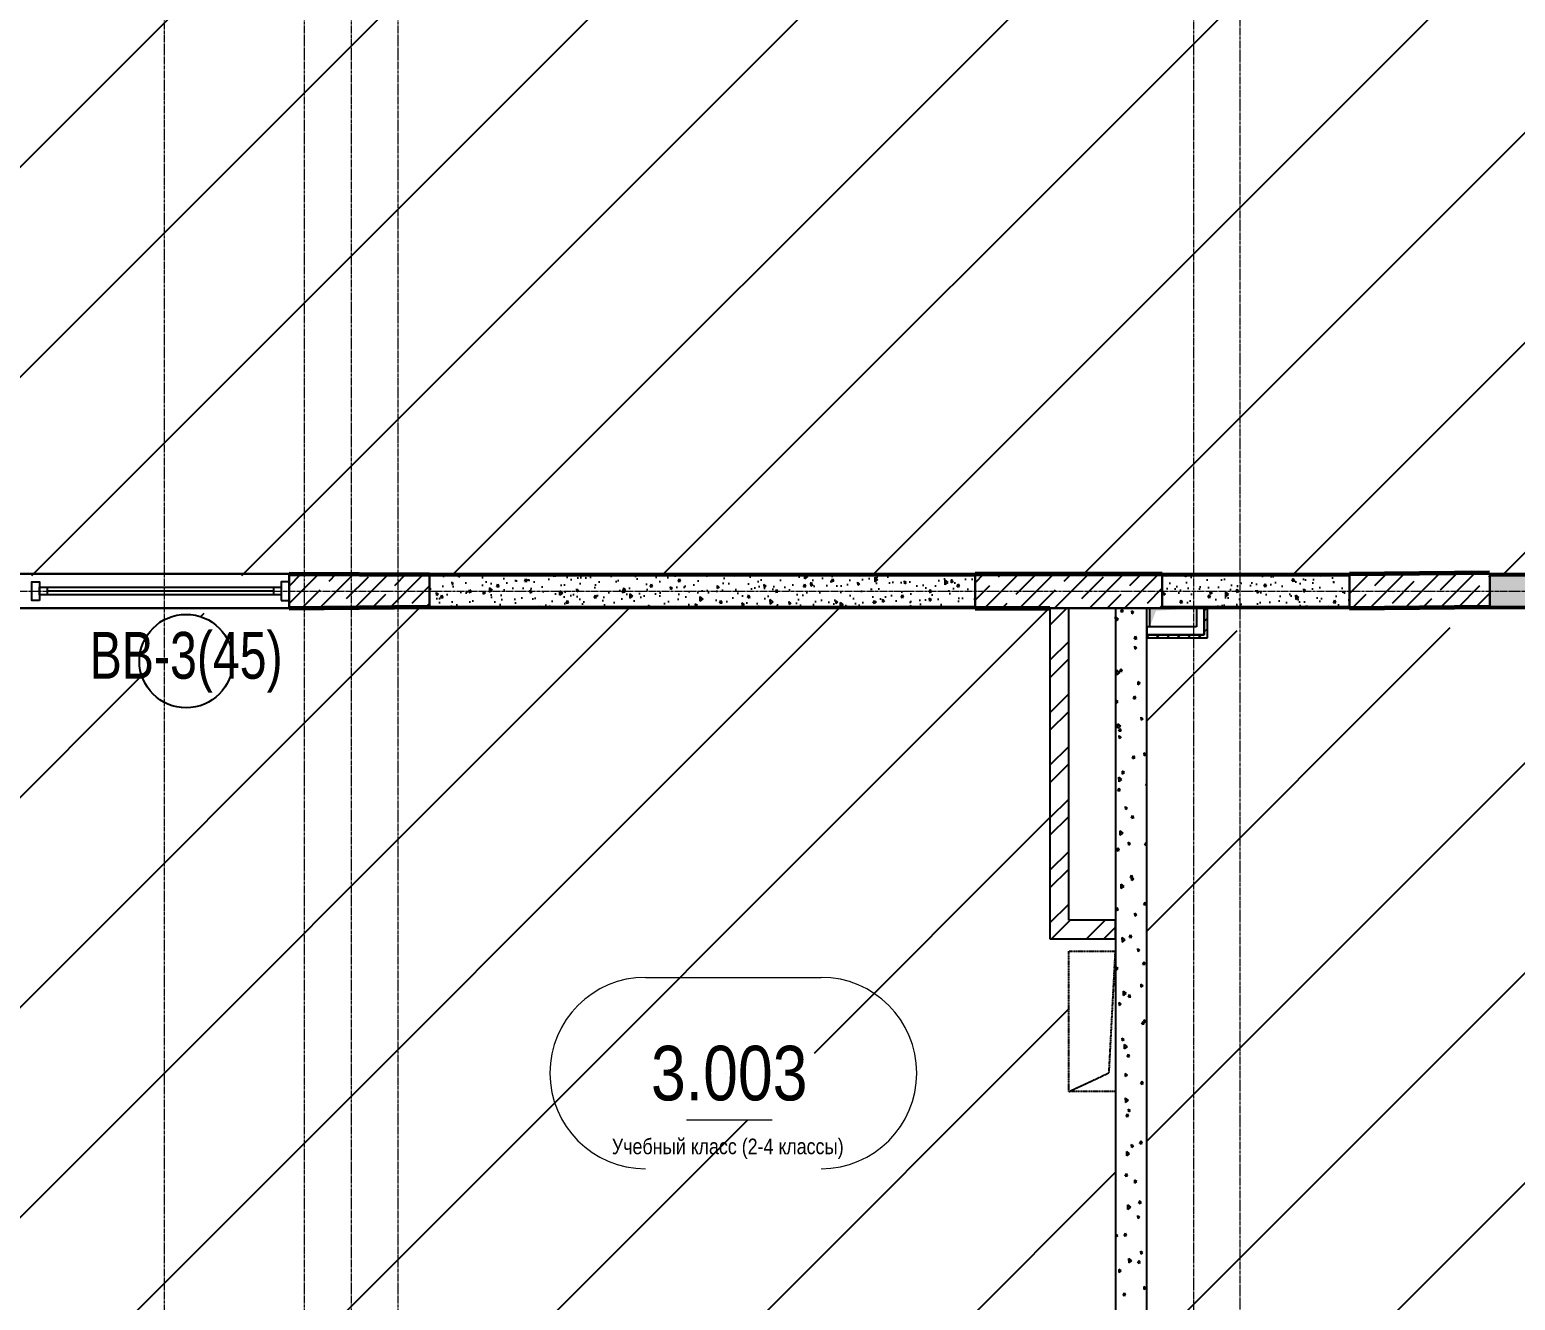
# Model space of a CAD drawing. Header units: millimetres. Extents: x 538266 to 1167394, y 114608 to 637157.
# Drawn here: x 1056971 to 1066497, y 513521 to 521669 of the extents above; entities that cross this region are included whole.
import ezdxf
from ezdxf.enums import TextEntityAlignment as Align

# ---------------------------------------------------------------- set-up
doc = ezdxf.new("R2010")
doc.units = ezdxf.units.MM
for name, pattern in [('CENTER2', [28.575, 19.05, -3.175, 3.175, -3.175]), ('HIDDEN', [9.525, 6.35, -3.175]), ('HIDDEN2', [4.7625, 3.175, -1.5875])]:
    doc.linetypes.add(name, pattern=pattern)
doc.layers.get('Defpoints').update_dxf_attribs({"color": 140})
for name, color, linetype, lineweight in [('0) шт стен 3 эт', 150, 'Continuous', 60), ('АР_Area', 5, 'Continuous', 5), ('АР_Витраж', 4, 'Continuous', 13), ('АР_Витраж марка', 140, 'Continuous', 9), ('АР_Колонны', 70, 'Continuous', 30), ('АР_Стены ГКЛ', 1, 'Continuous', 15), ('АР_Стены ЖБ', 7, 'Continuous', 35), ('АР_Стены кирпич', 32, 'Continuous', 20), ('АР_Стены ПЕНОблок', 52, 'Continuous', 20), ('АР_Тонкая', 254, 'Continuous', 5), ('АР_Штриховка', 8, 'Continuous', 0)]:
    doc.layers.add(name, color=color, linetype=linetype, lineweight=lineweight)
doc.layers.add('РД_Витраж_вн', color=7, linetype='Continuous', true_color=0x148aff)
doc.layers.add('РД_Оси_100', color=7, linetype='Continuous', lineweight=0, true_color=0x525252)
doc.layers.add('РД_проем_инж перемыч_фахверк', color=7, linetype='Continuous', lineweight=18, true_color=0xff1f1f)
doc.layers.add('РД_Проем', color=230, linetype='Continuous', lineweight=0, plot=False)
doc.layers.add('ФВ-5', color=7, linetype='Continuous')
doc.styles.add('Arial_09', font='ARIALN.TTF', dxfattribs={"width": 0.9})
doc.styles.add('style1', font='ARIALN.TTF')

# ---------------------------------------------------------------- blocks, each defined once
blk = doc.blocks.new('СОШ_2200_АР_ОСИ_М100_28.05.24')
at = {"layer": 'РД_Оси_100', "color": 251, "linetype": 'CENTER2', "true_color": 0x636466}
blk.add_line((-5954.958, 21300), (29555, 21300), dxfattribs=at)
for points in [[(11400, 139938.679), (11400, -6155)], [(12000.12, -6155), (12300, -5755), (12300, 139538.679), (12000, 139938.679)], [(12600, -6155), (12600, 139938.679)], [(13200, -6155), (12900, -5755), (12900, 139538.679), (13220.167, 139939.357)], [(17850, 139938.679), (18000, 139538.679), (18000, -6194.092)], [(18300, -6196.31), (18300, 139538.679), (18450, 139938.679)]]:
    blk.add_lwpolyline(points, dxfattribs=at)
blk = doc.blocks.new('MOK-МаркаПом_овал_ареал')
for p, q in [((-5.365, 6.138), (5.888, 6.138)), ((-2.75, -3), (2.75, -3))]:
    blk.add_line(p, q)
for centre, radius, start, end in [((-5.365, 0), 6.138, 90, 270), ((5.888, 0), 6.138, 270, 90), ((-7.411, 0), 7.161, 0, 0.00095)]:
    blk.add_arc(centre, radius, start, end)
at = {"color": 0, "style": 'style1'}
blk.add_attdef('АР-ПОМЕЩЕНИЕ:НОМЕР', text='', height=3, dxfattribs=at).set_placement((0.261, 0), align=Align.MIDDLE)
at = {"layer": 'Defpoints', "color": 2, "style": 'style1'}
blk.add_attdef('АР-ПОМЕЩЕНИЕ:НАИМЕНОВАНИЕ', text='', height=1, dxfattribs=at).set_placement((-0.094, -4.814), align=Align.MIDDLE)
blk = doc.blocks.new('МаркаВитража1')
at = {"layer": 'Defpoints'}
blk.add_circle((0, 0), 3, dxfattribs=at)
at = {"color": 0, "linetype": 'ByBlock', "lineweight": -2, "style": 'Arial_09', "width": 0.9}
blk.add_attdef('АР-ОКНО:НАИМЕНОВАНИЕ', text='', height=3, dxfattribs=at).set_placement((0, 0), align=Align.MIDDLE)
blk = doc.blocks.new('3_этаж1')
at = {"layer": 'АР_Стены ГКЛ', "linetype": 'Continuous', "lineweight": 25, "true_color": 0x000000}
h = blk.add_hatch(dxfattribs=at)
h.set_pattern_fill('ANSI31', color=18, scale=15, angle=-360, style=0)
h.set_pattern_definition([(45, (480135.397, 374055.493), (-33.6759605, 33.6759605), [])])
h.paths.add_polyline_path([(702473.2, 517968.7), (702453.2, 517968.7), (702453.2, 517788.7), (702473.2, 517768.7)], flags=0)
h = blk.add_hatch(dxfattribs=at)
h.set_pattern_fill('ANSI31', color=18, scale=15, style=0)
h.set_pattern_definition([(45, (480135.397, 374055.493), (-33.6759605, 33.6759605), [])])
h.paths.add_polyline_path([(702473.2, 517768.7), (702453.2, 517788.7), (702083.6, 517788.7), (702083.6, 517768.7)], flags=0)
at = {"layer": 'АР_Штриховка', "linetype": 'Continuous', "lineweight": 25, "true_color": 0x000000}
h = blk.add_hatch(dxfattribs=at)
h.set_pattern_fill('AR-CONC', color=18, angle=-315, style=0)
h.set_pattern_definition([(95, (480135.4, 374055.5), (140.09465, 117.55338), [19.05, -209.55]), (40, (480135.4, 374055.5), (-160.01845, 110.17673), [15.24, -167.64058]), (145.451445, (480147.07, 374065.29), (-19.9238, 227.7301), [16.19001, -178.09024]), (91.1842, (480099.48, 374091.41), (221.41024, 161.95341), [28.575, -314.325]), (141.63556, (480117.93, 374104.9), (-7.08662, 342.82676), [24.28502, -267.1356]), (36.18415, (480099.48, 374091.4), (-7.08662, 342.82676), [22.85997, -251.45973]), (66, (480126.42, 374100.4), (179.51998, 34.89515), [19.05, -209.55]), (11, (480126.42, 374100.4), (-86.53993, 173.94119), [15.24, -167.64]), (116.451445, (480141.38, 374103.3), (92.98005, 208.83634), [16.19001, -178.08994]), (82.5, (480135.4, 374055.49), (-57.605469, 61.973414), [0, -165.608, 0, -170.18, 0, -168.275]), (52.5, (480135.4, 374055.49), (-23.589727, 118.087), [0, -97.028, 0, -161.798, 0, -64.135]), (12.5, (480095.345, 374015.44), (99.927863, 91.826196), [0, -63.5, 0, -198.12, 0, -262.89]), (2.5, (480077.38, 373997.48), (86.763904, 122.722393), [0, -82.55, 0, -131.572, 0, -186.69])])
h.paths.add_polyline_path([(697483.6, 518168.7), (697483.6, 517968.7), (700983.6, 517968.7), (700983.6, 518168.7)], flags=0)
h = blk.add_hatch(dxfattribs=at)
h.set_pattern_fill('AR-CONC', color=18, angle=45, style=0)
h.set_pattern_definition([(95, (480135.4, 374055.5), (140.09465, 117.55338), [19.05, -209.55]), (40, (480135.4, 374055.5), (-160.01845, 110.17673), [15.24, -167.64058]), (145.451445, (480147.07, 374065.29), (-19.9238, 227.7301), [16.19001, -178.09024]), (91.1842, (480099.48, 374091.41), (221.41024, 161.95341), [28.575, -314.325]), (141.63556, (480117.93, 374104.9), (-7.08662, 342.82676), [24.28502, -267.1356]), (36.18415, (480099.48, 374091.4), (-7.08662, 342.82676), [22.85997, -251.45973]), (66, (480126.42, 374100.4), (179.51998, 34.89515), [19.05, -209.55]), (11, (480126.42, 374100.4), (-86.53993, 173.94119), [15.24, -167.64]), (116.451445, (480141.38, 374103.3), (92.98005, 208.83634), [16.19001, -178.08994]), (82.5, (480135.4, 374055.49), (-57.605469, 61.973414), [0, -165.608, 0, -170.18, 0, -168.275]), (52.5, (480135.4, 374055.49), (-23.589727, 118.087), [0, -97.028, 0, -161.798, 0, -64.135]), (12.5, (480095.345, 374015.44), (99.927863, 91.826196), [0, -63.5, 0, -198.12, 0, -262.89]), (2.5, (480077.38, 373997.48), (86.763904, 122.722393), [0, -82.55, 0, -131.572, 0, -186.69])])
h.paths.add_polyline_path([(702183.6, 518168.7), (702183.6, 517968.7), (703383.6, 517968.7), (703383.6, 518168.7)], flags=0)
h = blk.add_hatch(dxfattribs=at)
h.set_pattern_fill('AR-CONC', color=18, angle=-315, style=0)
h.set_pattern_definition([(95, (480135.4, 374055.5), (140.09465, 117.55338), [19.05, -209.55]), (40, (480135.4, 374055.5), (-160.01845, 110.17673), [15.24, -167.64058]), (145.451445, (480147.07, 374065.29), (-19.9238, 227.7301), [16.19001, -178.09024]), (91.1842, (480099.48, 374091.41), (221.41024, 161.95341), [28.575, -314.325]), (141.63556, (480117.93, 374104.9), (-7.08662, 342.82676), [24.28502, -267.1356]), (36.18415, (480099.48, 374091.4), (-7.08662, 342.82676), [22.85997, -251.45973]), (66, (480126.42, 374100.4), (179.51998, 34.89515), [19.05, -209.55]), (11, (480126.42, 374100.4), (-86.53993, 173.94119), [15.24, -167.64]), (116.451445, (480141.38, 374103.3), (92.98005, 208.83634), [16.19001, -178.08994]), (82.5, (480135.4, 374055.49), (-57.605469, 61.973414), [0, -165.608, 0, -170.18, 0, -168.275]), (52.5, (480135.4, 374055.49), (-23.589727, 118.087), [0, -97.028, 0, -161.798, 0, -64.135]), (12.5, (480095.345, 374015.44), (99.927863, 91.826196), [0, -63.5, 0, -198.12, 0, -262.89]), (2.5, (480077.38, 373997.48), (86.763904, 122.722393), [0, -82.55, 0, -131.572, 0, -186.69])])
h.paths.add_polyline_path([(704282.6, 518168.7), (704282.6, 517968.7), (705283.6, 517968.7), (705283.6, 518168.7)], flags=0)
h.paths.add_polyline_path([(708183.6, 518168.7), (708183.6, 517968.7), (711183.6, 517968.7), (711183.6, 518168.7)], flags=0)
h = blk.add_hatch(dxfattribs=at)
h.set_pattern_fill('ANSI32', color=18, scale=25, style=0)
h.set_pattern_definition([(45, (480135.4, 374055.5), (-168.3798, 168.3798), []), (45, (480247.65, 374055.5), (-168.3798, 168.3798), [])])
h.paths.add_polyline_path([(701463.6, 515838.7), (701583.6, 515958.7), (701583.6, 517958.7), (701463.6, 517958.7)], flags=0)
h = blk.add_hatch(dxfattribs=at)
h.set_pattern_fill('ANSI32', color=18, scale=25, angle=-360, style=0)
h.set_pattern_definition([(45, (480135.4, 374055.5), (-168.3798, 168.3798), []), (45, (480247.65, 374055.5), (-168.3798, 168.3798), [])])
h.paths.add_polyline_path([(701883.6, 515838.7), (701883.6, 515958.7), (701583.6, 515958.7), (701463.6, 515838.7)], flags=0)
at = {"color": 18, "linetype": 'Continuous', "lineweight": 25, "true_color": 0x000000}
for p, q in [((702103.2, 517838.7), (702103.2, 517958.7)), ((702103.2, 517958.7), (702403.2, 517958.7)), ((702103.2, 517838.7), (702103.2, 517958.7)), ((702103.2, 517958.7), (702403.2, 517958.7)), ((702403.2, 517958.7), (702403.2, 517838.7)), ((702403.2, 517958.7), (702403.2, 517838.7)), ((702403.2, 517838.7), (702103.2, 517838.7)), ((702403.2, 517838.7), (702103.2, 517838.7))]:
    blk.add_line(p, q, dxfattribs=at)
at = {"color": 18, "linetype": 'HIDDEN', "lineweight": 25, "ltscale": 0.07, "true_color": 0x000000}
for p, q in [((701583.6, 514858.7), (701583.6, 515758.7)), ((701583.6, 515758.7), (701883.6, 515758.7)), ((701583.6, 514858.7), (701583.6, 515758.7)), ((701583.6, 515758.7), (701883.6, 515758.7)), ((701842.6, 514979.9), (701883.6, 515758.7)), ((701842.6, 514979.9), (701883.6, 515758.7)), ((701883.6, 515758.7), (701883.6, 514858.7)), ((701883.6, 515758.7), (701883.6, 514858.7)), ((701583.6, 514858.7), (701842.6, 514979.9)), ((701583.6, 514858.7), (701842.6, 514979.9)), ((701883.6, 514858.7), (701583.6, 514858.7)), ((701883.6, 514858.7), (701583.6, 514858.7))]:
    blk.add_line(p, q, dxfattribs=at)
at = {"color": 18, "linetype": 'Continuous', "lineweight": 25, "true_color": 0x000000}
blk.add_solid([(702103.2, 517838.7), (702103.2, 517958.7), (702143.6, 517942.4), (702403.2, 517958.7)], dxfattribs=at)
blk.add_solid([(702103.2, 517838.7), (702103.2, 517958.7), (702143.6, 517942.4), (702403.2, 517958.7)], dxfattribs=at)
at = {"layer": 'АР_Витраж', "color": 18, "linetype": 'Continuous', "lineweight": 25, "true_color": 0x000000}
for p, q in [((696583.6, 518178.7), (694933.6, 518178.7)), ((695033.6, 518093.7), (695033.6, 518043.7)), ((696483.6, 518068.7), (695033.6, 518068.7)), ((696483.6, 518093.7), (696483.6, 518043.7)), ((696583.6, 517958.7), (694933.6, 517958.7))]:
    blk.add_line(p, q, dxfattribs=at)
for points in [[(694983.6, 518008.7), (694933.6, 518008.7), (694933.6, 518128.7), (694983.6, 518128.7)], [(696533.6, 518093.7), (696533.6, 518043.7), (694983.6, 518043.7), (694983.6, 518093.7)], [(696533.6, 518008.7), (696583.6, 518008.7), (696583.6, 518128.7), (696533.6, 518128.7)]]:
    blk.add_lwpolyline(points, close=True, dxfattribs=at)
at = {"layer": 'АР_Колонны', "color": 18, "linetype": 'HIDDEN2', "lineweight": 25, "true_color": 0x000000}
for p, q in [((696583.6, 518178.7), (697483.6, 518178.7)), ((696583.6, 517958.7), (696583.6, 518178.7)), ((697483.6, 518178.7), (697483.6, 517958.7)), ((700983.6, 518178.7), (702183.6, 518178.7)), ((700983.6, 517958.7), (700983.6, 518178.7)), ((702183.6, 518178.7), (702183.6, 517958.7)), ((703383.6, 518178.7), (704283.6, 518178.7)), ((703383.6, 517958.7), (703383.6, 518178.7)), ((704283.6, 518178.7), (704283.6, 517958.7)), ((697483.6, 517958.7), (696583.6, 517958.7)), ((702183.6, 517958.7), (700983.6, 517958.7)), ((704283.6, 517958.7), (703383.6, 517958.7))]:
    blk.add_line(p, q, dxfattribs=at)
at = {"layer": 'АР_Колонны', "color": 18, "linetype": 'Continuous', "lineweight": 25, "true_color": 0x000000}
for p, q in [((696583.6, 518178.7), (696583.6, 517958.7)), ((697483.6, 518178.7), (696583.6, 518178.7)), ((697483.6, 518178.7), (696583.6, 518178.7)), ((696583.6, 518178.7), (696583.6, 517958.7)), ((697483.6, 517958.7), (697483.6, 518178.7)), ((697483.6, 517958.7), (697483.6, 518178.7)), ((700983.6, 518178.7), (700983.6, 517958.7)), ((702183.6, 518178.7), (700983.6, 518178.7)), ((702183.6, 518178.7), (700983.6, 518178.7)), ((700983.6, 518178.7), (700983.6, 517958.7)), ((702183.6, 517958.7), (702183.6, 518178.7)), ((702183.6, 517958.7), (702183.6, 518178.7)), ((703383.6, 518178.7), (703383.6, 517958.7)), ((704283.6, 518178.7), (703383.6, 518178.7)), ((704283.6, 518178.7), (703383.6, 518178.7)), ((703383.6, 518178.7), (703383.6, 517958.7)), ((703383.6, 518178.7), (704283.6, 518178.7)), ((704283.6, 517958.7), (704283.6, 518178.7)), ((704283.6, 517958.7), (704283.6, 518178.7)), ((696583.6, 517958.7), (697483.6, 517958.7)), ((696583.6, 517958.7), (697483.6, 517958.7)), ((700983.6, 517958.7), (702183.6, 517958.7)), ((700983.6, 517958.7), (702183.6, 517958.7)), ((703383.6, 517958.7), (704283.6, 517958.7)), ((703383.6, 517958.7), (704283.6, 517958.7))]:
    blk.add_line(p, q, dxfattribs=at)
at = {"layer": 'АР_Стены ГКЛ', "color": 18, "linetype": 'Continuous', "lineweight": 25, "true_color": 0x000000}
for p, q in [((702453.2, 517968.7), (702403.2, 517968.7)), ((702403.2, 517968.7), (702403.2, 517838.7)), ((702453.2, 517788.7), (702453.2, 517968.7)), ((702473.2, 517968.7), (702453.2, 517968.7)), ((702453.2, 517968.7), (702453.2, 517788.7)), ((702473.2, 517768.7), (702473.2, 517968.7)), ((702403.2, 517838.7), (702083.6, 517838.7)), ((702083.6, 517838.7), (702083.6, 517788.7)), ((702083.6, 517788.7), (702453.2, 517788.7)), ((702453.2, 517788.7), (702083.6, 517788.7)), ((702083.6, 517788.7), (702083.6, 517768.7)), ((702083.6, 517768.7), (702473.2, 517768.7))]:
    blk.add_line(p, q, dxfattribs=at)
at = {"layer": 'АР_Стены ЖБ', "color": 18, "linetype": 'Continuous', "lineweight": 25, "true_color": 0x000000}
for p, q in [((697483.6, 518178.7), (696583.6, 518178.7)), ((696583.6, 518178.7), (696583.6, 517958.7)), ((697483.6, 517958.7), (697483.6, 518178.7)), ((702183.6, 518178.7), (700983.6, 518178.7)), ((700983.6, 518178.7), (700983.6, 517958.7)), ((702183.6, 517958.7), (702183.6, 518178.7)), ((704283.6, 518178.7), (703383.6, 518178.7)), ((703383.6, 518178.7), (703383.6, 517958.7)), ((704283.6, 517958.7), (704283.6, 518178.7)), ((696583.6, 517958.7), (697483.6, 517958.7)), ((700983.6, 517958.7), (702183.6, 517958.7)), ((703383.6, 517958.7), (704283.6, 517958.7))]:
    blk.add_line(p, q, dxfattribs=at)
at = {"layer": 'АР_Стены кирпич', "color": 18, "linetype": 'Continuous', "lineweight": 25, "true_color": 0x000000}
for p, q in [((701583.6, 517958.7), (701463.6, 517958.7)), ((701463.6, 517958.7), (701463.6, 515838.7)), ((701583.6, 515958.7), (701583.6, 517958.7)), ((701883.6, 515958.7), (701583.6, 515958.7)), ((701883.6, 515838.7), (701883.6, 515958.7)), ((701463.6, 515838.7), (701883.6, 515838.7))]:
    blk.add_line(p, q, dxfattribs=at)
at = {"layer": 'АР_Стены ПЕНОблок', "color": 18, "linetype": 'Continuous', "lineweight": 25, "true_color": 0x000000}
for p, q in [((697483.6, 518168.7), (697483.6, 517968.7)), ((700983.6, 518168.7), (697483.6, 518168.7)), ((700983.6, 517968.7), (700983.6, 518168.7)), ((702183.6, 518168.7), (702183.6, 517968.7)), ((703383.6, 518168.7), (702183.6, 518168.7)), ((703383.6, 517968.7), (703383.6, 518168.7)), ((704282.6, 518168.7), (704282.6, 517968.7)), ((705283.6, 518168.7), (704282.6, 518168.7)), ((697483.6, 517968.7), (700983.6, 517968.7)), ((702083.6, 517958.7), (701883.6, 517958.7)), ((701883.6, 517958.7), (701883.6, 510368.7)), ((702083.6, 510368.7), (702083.6, 517958.7)), ((702183.6, 517968.7), (703383.6, 517968.7)), ((704282.6, 517968.7), (705283.6, 517968.7))]:
    blk.add_line(p, q, dxfattribs=at)
at = {"layer": 'АР_Тонкая', "color": 18, "linetype": 'Continuous', "lineweight": 25, "true_color": 0x000000}
for p, q in [((697483.6, 518178.7), (697483.6, 518168.7)), ((700983.6, 518178.7), (697483.6, 518178.7)), ((697483.6, 518168.7), (700983.6, 518168.7)), ((700983.6, 518168.7), (700983.6, 518178.7)), ((702183.6, 518178.7), (702183.6, 518168.7)), ((703383.6, 518178.7), (702183.6, 518178.7)), ((702183.6, 518168.7), (703383.6, 518168.7)), ((703383.6, 518168.7), (703383.6, 518178.7)), ((704282.6, 518178.7), (704282.6, 518168.7)), ((705283.6, 518178.7), (704282.6, 518178.7)), ((704282.6, 518168.7), (705283.6, 518168.7)), ((697483.6, 517968.7), (697483.6, 517958.7)), ((700983.6, 517968.7), (697483.6, 517968.7)), ((697483.6, 517958.7), (700983.6, 517958.7)), ((700983.6, 517958.7), (700983.6, 517968.7)), ((702183.6, 517968.7), (702183.6, 517958.7)), ((703383.6, 517968.7), (702183.6, 517968.7)), ((702183.6, 517958.7), (703383.6, 517958.7)), ((703383.6, 517958.7), (703383.6, 517968.7)), ((704282.6, 517968.7), (704282.6, 517958.7)), ((705283.6, 517968.7), (704282.6, 517968.7)), ((704282.6, 517958.7), (705283.6, 517958.7))]:
    blk.add_line(p, q, dxfattribs=at)
at = {"layer": 'АР_Штриховка', "color": 18, "linetype": 'Continuous', "lineweight": 25, "true_color": 0x000000}
for p, q in [((696583.6, 517988.1), (696774.2, 518178.7)), ((696583.6, 518100.4), (696662, 518178.7)), ((696778.7, 517958.7), (696998.7, 518178.7)), ((696840.2, 518132.5), (696886.5, 518178.7)), ((697003.2, 517958.7), (697223.2, 518178.7)), ((697227.7, 517958.7), (697447.7, 518178.7)), ((697261.2, 518104.4), (697335.5, 518178.7)), ((700983.6, 518122.5), (701039.8, 518178.7)), ((701044.3, 517958.7), (701264.3, 518178.7)), ((701133.9, 518160.5), (701152.1, 518178.7)), ((701246.1, 518048.3), (701376.6, 518178.7)), ((701268.9, 517958.7), (701488.9, 518178.7)), ((701493.4, 517958.7), (701713.4, 518178.7)), ((701554.8, 518132.5), (701601.1, 518178.7)), ((701717.9, 517958.7), (701937.9, 518178.7)), ((701942.4, 517958.7), (702162.4, 518178.7)), ((701975.8, 518104.4), (702050.1, 518178.7)), ((703383.6, 518052.9), (703509.4, 518178.7)), ((703513.9, 517958.7), (703733.9, 518178.7)), ((703547.3, 518104.4), (703621.7, 518178.7)), ((703738.4, 517958.7), (703958.4, 518178.7)), ((703962.9, 517958.7), (704182.9, 518178.7)), ((703968.3, 518076.4), (704070.7, 518178.7)), ((704277, 518160.5), (704283.6, 518167.1)), ((696666.5, 517958.7), (696784.1, 518076.4)), ((696952.5, 518020.2), (697092.8, 518160.5)), ((697373.4, 517992.2), (697483.6, 518102.3)), ((700983.6, 518010.2), (701077.8, 518104.4)), ((701381.1, 517958.7), (701498.7, 518076.4)), ((701667.1, 518020.2), (701807.4, 518160.5)), ((702088, 517992.2), (702183.6, 518087.7)), ((703659.6, 517992.2), (703799.9, 518132.5)), ((704080.5, 517964.1), (704220.9, 518104.4)), ((697115.5, 517958.7), (697205, 518048.3)), ((697452.2, 517958.7), (697483.6, 517990.1)), ((701156.6, 517958.7), (701190, 517992.2)), ((701830.1, 517958.7), (701919.7, 518048.3)), ((702166.9, 517958.7), (702183.6, 517975.4)), ((703401.7, 517958.7), (703491.2, 518048.3)), ((703850.7, 517958.7), (703912.2, 518020.2)), ((704187.4, 517958.7), (704283.6, 518054.9)), ((696891, 517958.7), (696896.3, 517964.1)), ((701605.6, 517958.7), (701611, 517964.1)), ((701903.6, 517888.3), (701884.6, 517903.4)), ((701885.3, 517875), (701884.7, 517903.6)), ((701885, 517875.1), (701903.4, 517888.6)), ((701918.1, 517935.2), (701925.8, 517952.6)), ((701918.1, 517935.1), (701933.1, 517938)), ((701933.1, 517938), (701925.8, 517952.5)), ((702001, 517933), (701987.6, 517942.1)), ((701989.8, 517923.9), (701988.1, 517942.9)), ((701989.8, 517923.9), (702001.5, 517933.7)), ((702004.6, 517761.3), (702012.4, 517778.7)), ((702004.6, 517761.2), (702019.6, 517764.1)), ((702020.9, 517705.2), (702007.5, 517714.4)), ((702009.7, 517696.2), (702008, 517715.1)), ((702009.7, 517696.2), (702021.4, 517706)), ((702019.6, 517764.1), (702012.4, 517778.6)), ((701910.7, 517545.5), (701891.7, 517560.6)), ((701892.4, 517532.2), (701891.8, 517560.8)), ((701892.1, 517532.3), (701910.5, 517545.8)), ((701911.6, 517552.4), (701919.4, 517569.8)), ((701911.7, 517552.3), (701926.6, 517555.2)), ((701926.6, 517555.2), (701919.4, 517569.7)), ((702040.8, 517477.5), (702027.5, 517486.7)), ((702029.6, 517468.4), (702028, 517487.4)), ((702029.6, 517468.4), (702041.3, 517478.2)), ((701900.7, 517360), (701887.4, 517369.1)), ((701889.5, 517350.9), (701887.9, 517369.9)), ((701889.5, 517350.9), (701901.2, 517360.7)), ((701998.2, 517378.5), (702005.9, 517395.9)), ((701998.2, 517378.4), (702013.2, 517381.3)), ((702013.1, 517381.3), (702005.9, 517395.8)), ((701917.8, 517202.7), (701898.8, 517217.8)), ((701899.5, 517189.4), (701898.9, 517217.9)), ((702060.7, 517249.8), (702047.4, 517259)), ((702049.5, 517240.7), (702047.9, 517259.7)), ((702049.6, 517240.7), (702061.2, 517250.5)), ((701899.2, 517189.5), (701917.6, 517203)), ((701905.2, 517169.6), (701912.9, 517187)), ((701905.2, 517169.6), (701920.2, 517172.5)), ((701920.6, 517132.2), (701907.3, 517141.4)), ((701909.5, 517123.2), (701907.8, 517142.1)), ((701909.5, 517123.2), (701921.1, 517132.9)), ((701920.2, 517172.5), (701913, 517187)), ((702080.7, 517022), (702067.3, 517031.2)), ((702069.5, 517013), (702067.8, 517032)), ((702069.5, 517013), (702081.2, 517022.8)), ((701991.7, 516995.7), (701999.5, 517013.1)), ((701991.8, 516995.6), (702006.7, 516998.5)), ((702006.7, 516998.5), (701999.5, 517013)), ((701924.9, 516859.9), (701905.9, 516874.9)), ((701906.6, 516846.5), (701906, 516875.1)), ((701906.2, 516846.6), (701924.7, 516860.1)), ((701940.6, 516904.5), (701927.2, 516913.7)), ((701929.4, 516895.4), (701927.7, 516914.4)), ((701929.4, 516895.4), (701941.1, 516905.2)), ((702078.3, 516821.8), (702083.6, 516833.7)), ((701898.8, 516786.9), (701906.5, 516804.3)), ((701898.8, 516786.8), (701913.7, 516789.7)), ((701913.7, 516789.7), (701906.5, 516804.2)), ((702078.3, 516821.7), (702083.6, 516822.7)), ((701960.5, 516676.8), (701947.1, 516685.9)), ((701949.3, 516667.7), (701947.6, 516686.7)), ((701949.3, 516667.7), (701961, 516677.5)), ((701985.3, 516612.9), (701993, 516630.3)), ((701985.3, 516612.8), (702000.3, 516615.8)), ((702000.3, 516615.7), (701993.1, 516630.2)), ((701932, 516517), (701912.9, 516532.1)), ((701913.7, 516503.7), (701913.1, 516532.3)), ((701913.3, 516503.8), (701931.8, 516517.3)), ((701980.4, 516449), (701967.1, 516458.2)), ((701969.2, 516440), (701967.6, 516458.9)), ((701969.2, 516440), (701980.9, 516449.8)), ((702071.8, 516439), (702079.6, 516456.4)), ((702083.6, 516448.3), (702079.6, 516456.3)), ((701892.3, 516404.1), (701900.1, 516421.5)), ((701892.3, 516404), (701907.3, 516406.9)), ((701907.3, 516406.9), (701900.1, 516421.4)), ((702071.9, 516438.9), (702083.6, 516441.2)), ((701939.1, 516174.2), (701920, 516189.3)), ((701920.7, 516160.9), (701920.2, 516189.4)), ((701920.4, 516161), (701938.9, 516174.5)), ((701978.9, 516230.1), (701986.6, 516247.5)), ((701978.9, 516230.1), (701993.8, 516233)), ((701993.8, 516233), (701986.6, 516247.5)), ((702000.3, 516221.3), (701987, 516230.5)), ((701989.1, 516212.2), (701987.5, 516231.2)), ((701989.2, 516212.2), (702000.8, 516222)), ((702065.4, 516056.2), (702073.1, 516073.6)), ((702080.4, 516059), (702073.2, 516073.5)), ((701885.9, 516021.3), (701893.6, 516038.7)), ((701885.9, 516021.2), (701900.9, 516024.1)), ((701900.8, 516024.1), (701893.6, 516038.6)), ((702020.3, 515993.6), (702006.9, 516002.8)), ((702009.1, 515984.5), (702007.4, 516003.5)), ((702009.1, 515984.5), (702020.8, 515994.3)), ((702065.4, 516056.1), (702080.4, 516059)), ((701946.2, 515831.4), (701927.1, 515846.5)), ((701927.8, 515818), (701927.2, 515846.6)), ((701927.5, 515818.2), (701946, 515831.7)), ((701972.4, 515847.4), (701980.2, 515864.8)), ((701972.4, 515847.3), (701987.4, 515850.2)), ((701987.4, 515850.2), (701980.2, 515864.7)), ((702040.2, 515765.8), (702026.8, 515775)), ((702029, 515756.8), (702027.3, 515775.8)), ((702029, 515756.8), (702040.7, 515766.6)), ((702059, 515673.4), (702066.7, 515690.8)), ((702073.9, 515676.2), (702066.7, 515690.7)), ((701883.6, 515647.8), (701887.2, 515655.9)), ((701883.6, 515639.2), (701894.4, 515641.4)), ((701900.1, 515648.3), (701886.7, 515657.5)), ((701888.9, 515639.2), (701887.2, 515658.2)), ((701894.4, 515641.4), (701887.2, 515655.8)), ((701888.9, 515639.2), (701900.6, 515649)), ((702059, 515673.3), (702073.9, 515676.3)), ((701953.2, 515488.6), (701934.2, 515503.6)), ((701934.9, 515475.2), (701934.3, 515503.8)), ((702060.1, 515538.1), (702046.8, 515547.3)), ((702048.9, 515529), (702047.3, 515548)), ((702048.9, 515529), (702060.6, 515538.8)), ((701920, 515420.6), (701906.7, 515429.7)), ((701908.8, 515411.5), (701907.2, 515430.5)), ((701908.8, 515411.5), (701920.5, 515421.3)), ((701934.6, 515475.3), (701953, 515488.8)), ((701966, 515464.6), (701973.7, 515482)), ((701966, 515464.5), (701981, 515467.4)), ((701980.9, 515467.4), (701973.7, 515481.9)), ((702052.5, 515290.6), (702060.3, 515308)), ((702067.5, 515293.5), (702060.3, 515308)), ((702080, 515310.4), (702066.7, 515319.6)), ((702068.8, 515301.3), (702067.2, 515320.3)), ((702068.8, 515301.3), (702080.5, 515311.1)), ((701888, 515258.6), (701883.6, 515267.4)), ((701883.6, 515257.7), (701888, 515258.6)), ((702052.5, 515290.6), (702067.5, 515293.5)), ((701939.9, 515192.8), (701926.6, 515202)), ((701928.7, 515183.8), (701927.1, 515202.7)), ((701928.8, 515183.8), (701940.4, 515193.6)), ((701960.3, 515145.7), (701941.3, 515160.8)), ((701942, 515132.4), (701941.4, 515161)), ((701941.7, 515132.5), (701960.1, 515146)), ((701959.5, 515081.8), (701967.3, 515099.2)), ((701959.6, 515081.7), (701974.5, 515084.6)), ((701974.5, 515084.6), (701967.3, 515099.1)), ((701959.9, 514965.1), (701946.5, 514974.3)), ((701948.7, 514956), (701947, 514975)), ((701948.7, 514956), (701960.4, 514965.8)), ((702046.1, 514907.9), (702053.8, 514925.3)), ((702061, 514910.7), (702053.8, 514925.2)), ((702046.1, 514907.8), (702061.1, 514910.7)), ((701967.4, 514802.9), (701948.4, 514818)), ((701949.1, 514789.6), (701948.5, 514818.1)), ((701948.8, 514789.7), (701967.2, 514803.2)), ((701979.8, 514737.4), (701966.4, 514746.5)), ((701968.6, 514728.3), (701966.9, 514747.3)), ((701968.6, 514728.3), (701980.3, 514738.1)), ((701953.1, 514699), (701960.8, 514716.4)), ((701953.1, 514699), (701968.1, 514701.9)), ((701968.1, 514701.9), (701960.9, 514716.4)), ((702039.6, 514525.1), (702047.4, 514542.5)), ((702054.6, 514527.9), (702047.4, 514542.4)), ((701974.5, 514460.1), (701955.5, 514475.2)), ((701956.2, 514446.7), (701955.6, 514475.3)), ((701955.9, 514446.9), (701974.3, 514460.4)), ((701999.7, 514509.6), (701986.4, 514518.8)), ((701988.5, 514500.6), (701986.9, 514519.6)), ((701988.5, 514500.6), (702000.2, 514510.4)), ((702039.7, 514525), (702054.6, 514527.9)), ((701946.7, 514316.3), (701954.4, 514333.7)), ((701946.7, 514316.2), (701961.6, 514319.1)), ((701961.6, 514319.1), (701954.4, 514333.6)), ((702019.6, 514281.9), (702006.3, 514291.1)), ((702008.4, 514272.8), (702006.8, 514291.8)), ((702008.4, 514272.8), (702020.1, 514282.6)), ((701981.6, 514117.3), (701962.5, 514132.3)), ((701963.3, 514103.9), (701962.7, 514132.5)), ((701962.9, 514104), (701981.4, 514117.5)), ((702033.2, 514142.3), (702040.9, 514159.7)), ((702033.2, 514142.2), (702048.2, 514145.1)), ((702048.2, 514145.1), (702041, 514159.6)), ((702039.5, 514054.2), (702026.2, 514063.4)), ((702028.4, 514045.1), (702026.7, 514064.1)), ((702028.4, 514045.1), (702040, 514054.9)), ((701899.5, 513936.6), (701886.1, 513945.8)), ((701888.3, 513927.6), (701886.6, 513946.5)), ((701888.3, 513927.6), (701900, 513937.3)), ((701940.2, 513933.5), (701948, 513950.9)), ((701940.2, 513933.4), (701955.2, 513936.3)), ((701955.2, 513936.3), (701948, 513950.8)), ((701988.7, 513774.4), (701969.6, 513789.5)), ((701970.3, 513761.1), (701969.8, 513789.7)), ((702059.5, 513826.4), (702046.1, 513835.6)), ((702048.3, 513817.4), (702046.6, 513836.4)), ((702048.3, 513817.4), (702060, 513827.2)), ((701919.4, 513708.9), (701906, 513718.1)), ((701908.2, 513699.8), (701906.5, 513718.8)), ((701908.2, 513699.8), (701919.9, 513709.6)), ((701970, 513761.2), (701988.5, 513774.7)), ((702026.8, 513759.5), (702034.5, 513776.9)), ((702026.8, 513759.5), (702041.7, 513762.4)), ((702041.7, 513762.4), (702034.5, 513776.9)), ((702079.4, 513598.7), (702066.1, 513607.9)), ((702068.2, 513589.7), (702066.6, 513608.6)), ((702068.2, 513589.6), (702079.9, 513599.4)), ((701933.8, 513550.7), (701941.5, 513568.1)), ((701933.8, 513550.6), (701948.8, 513553.5)), ((701948.7, 513553.5), (701941.5, 513568))]:
    blk.add_line(p, q, dxfattribs=at)
at = {"layer": 'РД_Витраж_вн', "color": 18, "linetype": 'Continuous', "lineweight": 25, "true_color": 0x000000}
for p, q in [((693684.6, 518178.7), (696584.6, 518178.7)), ((693684.6, 517958.7), (696584.6, 517958.7))]:
    blk.add_line(p, q, dxfattribs=at)
at = {"layer": 'РД_Проем', "color": 18, "linetype": 'Continuous', "lineweight": 25, "true_color": 0x000000}
for p, q in [((693683.6, 518178.7), (696583.6, 518178.7)), ((693683.6, 517958.7), (696583.6, 517958.7))]:
    blk.add_line(p, q, dxfattribs=at)
at = {"layer": 'РД_проем_инж перемыч_фахверк', "color": 18, "linetype": 'Continuous', "lineweight": 25, "true_color": 0x000000}
for p, q in [((696582.6, 518178.7), (693682.6, 518178.7)), ((696582.6, 517958.7), (693682.6, 517958.7))]:
    blk.add_line(p, q, dxfattribs=at)
at = {"layer": 'АР_Витраж марка', "color": 18, "linetype": 'Continuous', "lineweight": 25, "true_color": 0x000000, "xscale": 100, "yscale": 100, "zscale": 100}
blk.add_blockref('МаркаВитража1', (695923.9, 517619.6), dxfattribs=at).add_auto_attribs({'АР-ОКНО:НАИМЕНОВАНИЕ': 'ВВ-3(45)'})

msp = doc.modelspace()

# ---------------------------------------------------------------- hatches: boundary and pattern name
at = {"layer": 'ФВ-5'}
h = msp.add_hatch(dxfattribs=at)
h.set_pattern_fill('ANSI31', color=3, scale=300, style=0)
h.paths.add_polyline_path([(1091673.6, 518168.7), (1054123.6, 518168.7), (1054123.6, 523015.6), (1091673.6, 523015.6)])
h.paths.add_polyline_path([(1057733.6, 522168.7), (1068593.6, 522168.7), (1068593.6, 523068.7), (1057733.6, 523068.7)])
h = msp.add_hatch(dxfattribs=at)
h.set_pattern_fill('ANSI31', color=3, scale=300)
edge = h.paths.add_edge_path(flags=16)
edge.add_line((1086689.8, 514965.5), (1087239.8, 514965.5))
edge.add_arc((1087239.8, 514665.5), 300, -90, 90, ccw=False)
edge.add_line((1087239.8, 514365.5), (1086689.8, 514365.5))
edge.add_arc((1086689.8, 514665.5), 300, 90, 270, ccw=False)
edge = h.paths.add_edge_path(flags=16)
edge.add_arc((1086033.6, 517604), 300, 0, 360)
h.paths.add_polyline_path([(1082591.1, 516713.7), (1082671.1, 516713.7), (1082671.1, 517963.7), (1082591.1, 517963.7), (1082591.1, 517883.7), (1082591.1, 517803.7), (1082591.1, 517723.7), (1082591.1, 517643.7), (1082591.1, 517563.7), (1082591.1, 517483.7), (1081341.1, 517483.7), (1081341.1, 517563.7), (1081341.1, 517643.7), (1081341.1, 517723.7), (1081341.1, 517803.7), (1081341.1, 517883.7), (1082591.1, 517883.7), (1082591.1, 517963.7), (1082671.1, 517963.7), (1082671.1, 516713.7), (1082671.1, 515463.7), (1082671.1, 514213.7), (1082671.1, 512963.7), (1082671.1, 511713.7), (1082671.1, 510668.7), (1082788.6, 510668.7), (1082788.6, 510168.7), (1086735.2, 510168.7), (1086740.2, 510173.7), (1086745.2, 510168.7), (1086988.6, 510168.7), (1088188.6, 510168.7), (1088188.6, 510668.7), (1089088.6, 510668.7), (1089088.6, 510168.7), (1090288.6, 510168.7), (1090288.6, 510668.7), (1091673.6, 510668.7), (1091673.6, 517818.7), (1091383.6, 517818.7), (1091383.6, 517958.7), (1091128.6, 517958.7), (1091128.6, 517668.7), (1090228.6, 517668.7), (1090228.6, 517958.7), (1086833.6, 517958.7), (1083933.6, 517958.7), (1083933.6, 517968.7), (1083933.6, 518168.7), (1077933.6, 518168.7), (1077933.6, 518128.7), (1077933.6, 518008.7), (1077933.6, 517968.7), (1077933.6, 517958.7), (1075033.6, 517958.7), (1064133.6, 517808.7), (1064133.6, 510518.7), (1074388.6, 510668.7), (1074388.6, 510168.7), (1077688.6, 510168.7), (1077688.6, 510668.7), (1078591.8, 510668.7), (1078588.6, 510665.6), (1078588.6, 510168.7), (1079775.6, 510168.7), (1079788.6, 510181.8), (1079788.6, 510668.7), (1080688.6, 510668.7), (1080688.6, 510168.7), (1082020.6, 510168.7), (1082520.6, 510668.7), (1082591.1, 510668.7), (1082591.1, 511713.7), (1082591.1, 512963.7), (1082591.1, 514213.7), (1082591.1, 515463.7)])
edge = h.paths.add_edge_path(flags=16)
edge.add_arc((1079184.3, 514615.3), 300, -90, 90, ccw=False)
edge.add_line((1079184.3, 514315.3), (1078634.3, 514315.3))
edge.add_arc((1078634.3, 514615.3), 300, 90, 270, ccw=False)
edge.add_line((1078634.3, 514915.3), (1079184.3, 514915.3))
h.paths.add_polyline_path([(1080276.1, 517653.7), (1080276.1, 517953.7), (1081176.1, 517953.7), (1081176.1, 517653.7)], flags=16)
edge = h.paths.add_edge_path(flags=16)
edge.add_arc((1076886.2, 517590.9), 300, 0, 360)
h = msp.add_hatch(dxfattribs=at)
h.set_pattern_fill('ANSI31', color=3, scale=300, style=0)
h.paths.add_polyline_path([(1063933.6, 514858.7), (1063633.6, 514858.7), (1063633.6, 515758.7), (1063933.6, 515758.7), (1063933.6, 515838.7), (1063513.6, 515838.7), (1063513.6, 517958.7), (1063033.6, 517958.7), (1059533.6, 517958.7), (1058633.6, 517958.7), (1057974, 517919.6, -0.414214), (1058274, 517619.6, -1), (1057674, 517619.6, -0.414214), (1057974, 517919.6), (1055734.6, 517958.7), (1054724.5, 517958.7), (1054724.5, 517768.7), (1054333.6, 517768.7), (1054333.6, 515718.7), (1054343.7, 515718.7), (1054343.6, 515718.7), (1054343.6, 514518.7), (1054333.6, 510388.7), (1058633.6, 510388.7), (1059533.6, 510388.7), (1063033.6, 510388.7), (1063933.6, 510388.7)])
h.paths.add_polyline_path([(1061181.6, 515277.9), (1061731.6, 515277.9, -1), (1061731.6, 514677.9), (1061181.6, 514677.9, -1)], flags=16)

# ---------------------------------------------------------------- linework, layer by layer
at = {"layer": '0) шт стен 3 эт', "color": 2}
for points in [[(1058634.6, 518178.7), (1059533.6, 518176)], [(1063033.6, 518178.7), (1064233.6, 518178.7)], [(1065433.6, 518178.7), (1066332.6, 518188.7)], [(1058634.6, 517958.7), (1059533.6, 517968.7)], [(1063033.6, 517958.7), (1063513.6, 517958.7)], [(1065433.6, 517958.7), (1066332.6, 517968.7)]]:
    msp.add_lwpolyline(points, dxfattribs=at)

# ---------------------------------------------------------------- block references
at = {"layer": '0) шт стен 3 эт', "color": 5, "lineweight": 25}
msp.add_blockref('3_этаж1', (362050, 0), dxfattribs=at)
at = {"layer": 'АР_Area', "color": 18, "linetype": 'Continuous', "lineweight": 15, "true_color": 0x000000}
ref = msp.add_blockref('MOK-МаркаПом_овал_ареал', (1061456.6, 514977.9), dxfattribs=dict(at, xscale=100, yscale=100, zscale=100))
ref.add_attrib('АР-ПОМЕЩЕНИЕ:НОМЕР', '3.003', dxfattribs={"layer": '0', "color": 0, "height": 350, "style": 'style1'}).set_placement((1061456.6, 514977.9), align=Align.MIDDLE)
ref.add_attrib('АР-ПОМЕЩЕНИЕ:НАИМЕНОВАНИЕ', 'Учебный класс (2-4 классы)', dxfattribs={"layer": 'Defpoints', "color": 2, "height": 100, "style": 'style1'}).set_placement((1061447.2, 514496.5), align=Align.MIDDLE)
at = {"layer": 'РД_Оси_100', "lineweight": 25}
msp.add_blockref('СОШ_2200_АР_ОСИ_М100_28.05.24', (1046433.6, 496768.7), dxfattribs=at)

doc.saveas('drawing.dxf')
